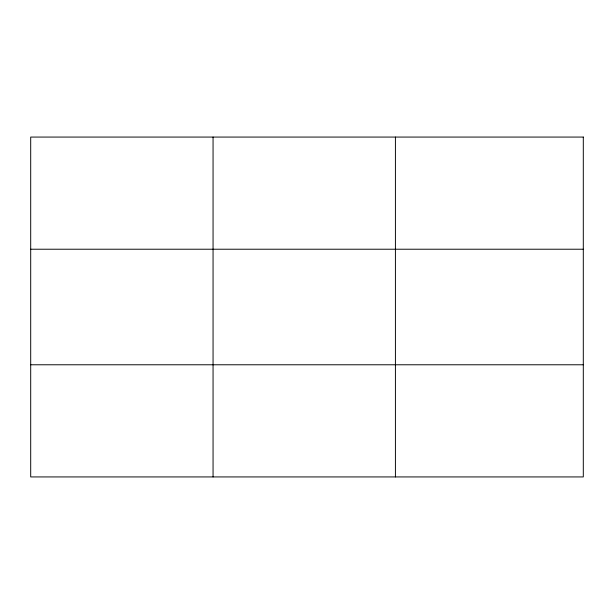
<?xml version="1.0" encoding="UTF-8"?>
<svg xmlns="http://www.w3.org/2000/svg" width="614" height="614" viewBox="0 0 614 614"><rect width="100%" height="100%" fill="white"/><g stroke="black" fill="none" stroke-linecap="round" stroke-linejoin="round"><path stroke-width="0.92" d="M213.058 137.068L213.058 476.932M395.416 137.068L395.416 476.932M30.7 249.223L583.3 249.223M30.7 364.777L583.3 364.777M583.3 137.068L583.3 476.932L30.7 476.932L30.7 137.068L583.3 137.068"/></g></svg>
